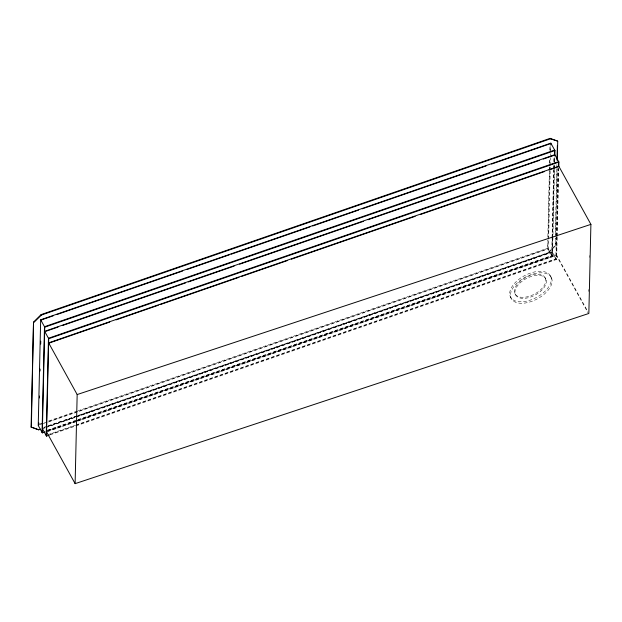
<?xml version="1.0" encoding="UTF-8"?>
<svg xmlns="http://www.w3.org/2000/svg" width="622" height="622" viewBox="0 0 622 622"><rect width="100%" height="100%" fill="white"/><g stroke="black" fill="none" stroke-linecap="round" stroke-linejoin="round"><path stroke-width="0.47" stroke-dasharray="3.11 2.33" d="M47.233 430.253L551.667 255.595L547.585 248.217L547.764 240.512M547.858 236.663L549.358 171.19M549.381 170.226L549.451 167.334M549.537 163.485L549.646 158.672M549.848 150.003L549.957 145.19M548.044 240.006L547.842 248.676L47.995 421.739M548.068 239.05L549.638 170.685M549.661 169.728L549.724 166.836M549.817 162.987L549.926 158.167M550.105 150.47L550.213 145.657M76.265 421.125L552.484 256.241L548.41 248.854L550.19 171.275M550.213 170.304L550.307 166.424M550.33 165.46L550.509 157.7M550.532 156.728L550.618 152.849M550.641 151.877L550.773 146.061M551.667 255.595L552.064 238.265M552.072 237.915L553.65 169.301M553.673 168.337L553.736 165.436M553.829 161.565L553.938 156.736M552.328 238.374L552.017 251.902L77.843 416.079M552.352 237.41L553.907 169.759M553.93 168.795L553.992 165.895M554.085 162.031L554.194 157.195M552.631 238.319L552.227 255.774L76.008 420.659M552.655 237.347L554.218 169.472M554.241 168.5L554.303 165.592M554.396 161.712L554.482 157.832M552.484 256.241L554.49 169.153M554.513 168.189L554.575 165.296M554.606 164.115L554.754 157.584M76.312 416.802L547.733 253.582L555.314 246.087L555.236 237.923M555.259 236.959L556.83 168.601M556.853 167.637L556.939 163.788M555.314 246.087L555.485 238.389M555.578 234.533L557.087 169.067M76.164 424.912L555.835 258.83L556.332 237.2M556.356 236.228L557.918 168.282M556.612 236.694L556.185 255.137L47.163 431.38M556.636 235.722L558.175 168.741M556.915 236.827L556.402 259.009L49.9 434.374M556.931 235.862L558.486 168.36M50.157 434.84L556.659 259.467L557.172 236.92M557.188 236.321L558.743 168.819M588.521 291.469L588.567 289.525M589.306 257.492L589.345 255.549M76.063 416.343L547.477 253.123L555.057 245.628M39.489 424.134L44.986 422.229M48.656 420.962L77.089 411.119M78.007 410.8L547.585 248.217M39.738 424.601L47.078 422.058M41.907 424.22L44.66 423.271M48.337 421.996L548.41 248.854M43.657 427.368L47.326 426.101M48.244 425.782L551.761 251.443L555.835 258.83M48.547 425.868L75.145 416.662M48.5 426.241L76.926 416.398M43.299 428.239L45.134 427.602M46.051 427.283L75.394 417.121M43.33 428.402L45.165 427.773M46.082 427.454L75.441 417.284M76.358 416.965L552.577 252.081L556.659 259.467M47.567 430.51L75.091 420.977M47.832 430.603L77.175 420.441M78.092 420.122L555.928 254.678L588.031 312.819M47.824 430.968L75.348 421.436M47.497 431.637L76.864 421.467M77.781 421.156L556.752 255.315L587.922 311.777M47.731 434.755L75.246 425.223M547.477 253.123L547.733 253.582M550.711 276.378A22.625 12.409 -27.9 0 1 524.82 301.468A22.625 12.409 -27.9 0 1 516.011 281.82A22.625 12.409 -27.9 0 1 550.711 276.378L551.496 277.863A22.625 12.409 -27.9 0 1 525.606 302.953A22.625 12.409 -27.9 0 1 516.796 283.313A22.625 12.409 -27.9 0 1 551.496 277.863M545.362 278.127A17.097 9.377 -27.9 0 1 525.8 297.083A17.097 9.377 -27.9 0 1 519.145 282.24A17.097 9.377 -27.9 0 1 545.362 278.127L545.914 279.169A17.097 9.377 -27.9 0 1 526.352 298.125A17.097 9.377 -27.9 0 1 519.697 283.282A17.097 9.377 -27.9 0 1 545.914 279.169M514.845 293.514L515.389 294.548M510.32 296.733L511.105 298.226"/><path stroke-width="0.93" d="M40.547 429.188L38.712 429.825L31.1 427.042L33.518 322.095L41.099 314.6L550.112 138.356L557.724 141.14L557.281 160.398M31.357 427.501L33.518 322.095M554.808 155.383L554.917 150.54L550.843 143.153L40.671 319.794L38.237 425.495L42.319 432.873L45.072 431.925M38.821 424.919L38.867 422.991M39.443 397.956L39.489 396.035M40.065 371L40.111 369.071M40.687 344.044L40.749 341.151M42.063 432.414L44.496 326.713L554.661 150.073L554.529 155.897M42.319 432.873L44.745 327.172L40.671 319.794M46.23 435.649L48.477 338.251L558.642 161.611M49.239 435.151L46.487 436.108L48.726 338.71L44.652 331.332L554.824 154.691L558.898 162.07L558.789 166.89M75.114 483.644L77.167 394.55L48.633 342.862L558.805 166.222L590.9 224.371L588.847 313.465L75.114 483.644L46.58 431.956M550.797 145.089L550.843 143.153M557.032 159.94L557.359 145.494M558.533 166.432L558.595 163.539M33.767 322.554L41.347 315.066L550.369 138.823L557.724 141.14M41.239 319.972L53.158 315.844M56.827 314.569L182.479 271.068M187.066 269.481L229.254 254.872M231.089 254.235L309.966 226.929M312.718 225.973L358.575 210.096M362.245 208.829L486.054 165.957M491.559 164.052L550.26 143.729M44.745 327.172L554.917 150.54M46.137 331.192L58.056 327.063M62.643 325.469L106.665 310.23M108.5 309.593L185.543 282.924M188.295 281.968L234.152 266.092M239.657 264.187L363.473 221.315M368.053 219.729L490.952 177.177M493.705 176.22L539.562 160.344M543.231 159.076L554.241 155.267M48.726 338.71L558.898 162.07M49.2 343.041L109.729 322.087M116.151 319.863L158.338 305.254M160.173 304.617L239.05 277.311M241.802 276.355L287.659 260.478M291.329 259.211L415.146 216.339M420.643 214.435L544.46 171.563M549.047 169.977L558.222 166.797M77.167 394.55L590.9 224.371M31.1 427.042L38.712 429.825M550.112 138.356L550.369 138.823M41.099 314.6L41.347 315.066M42.413 428.721L46.487 436.108"/></g></svg>
